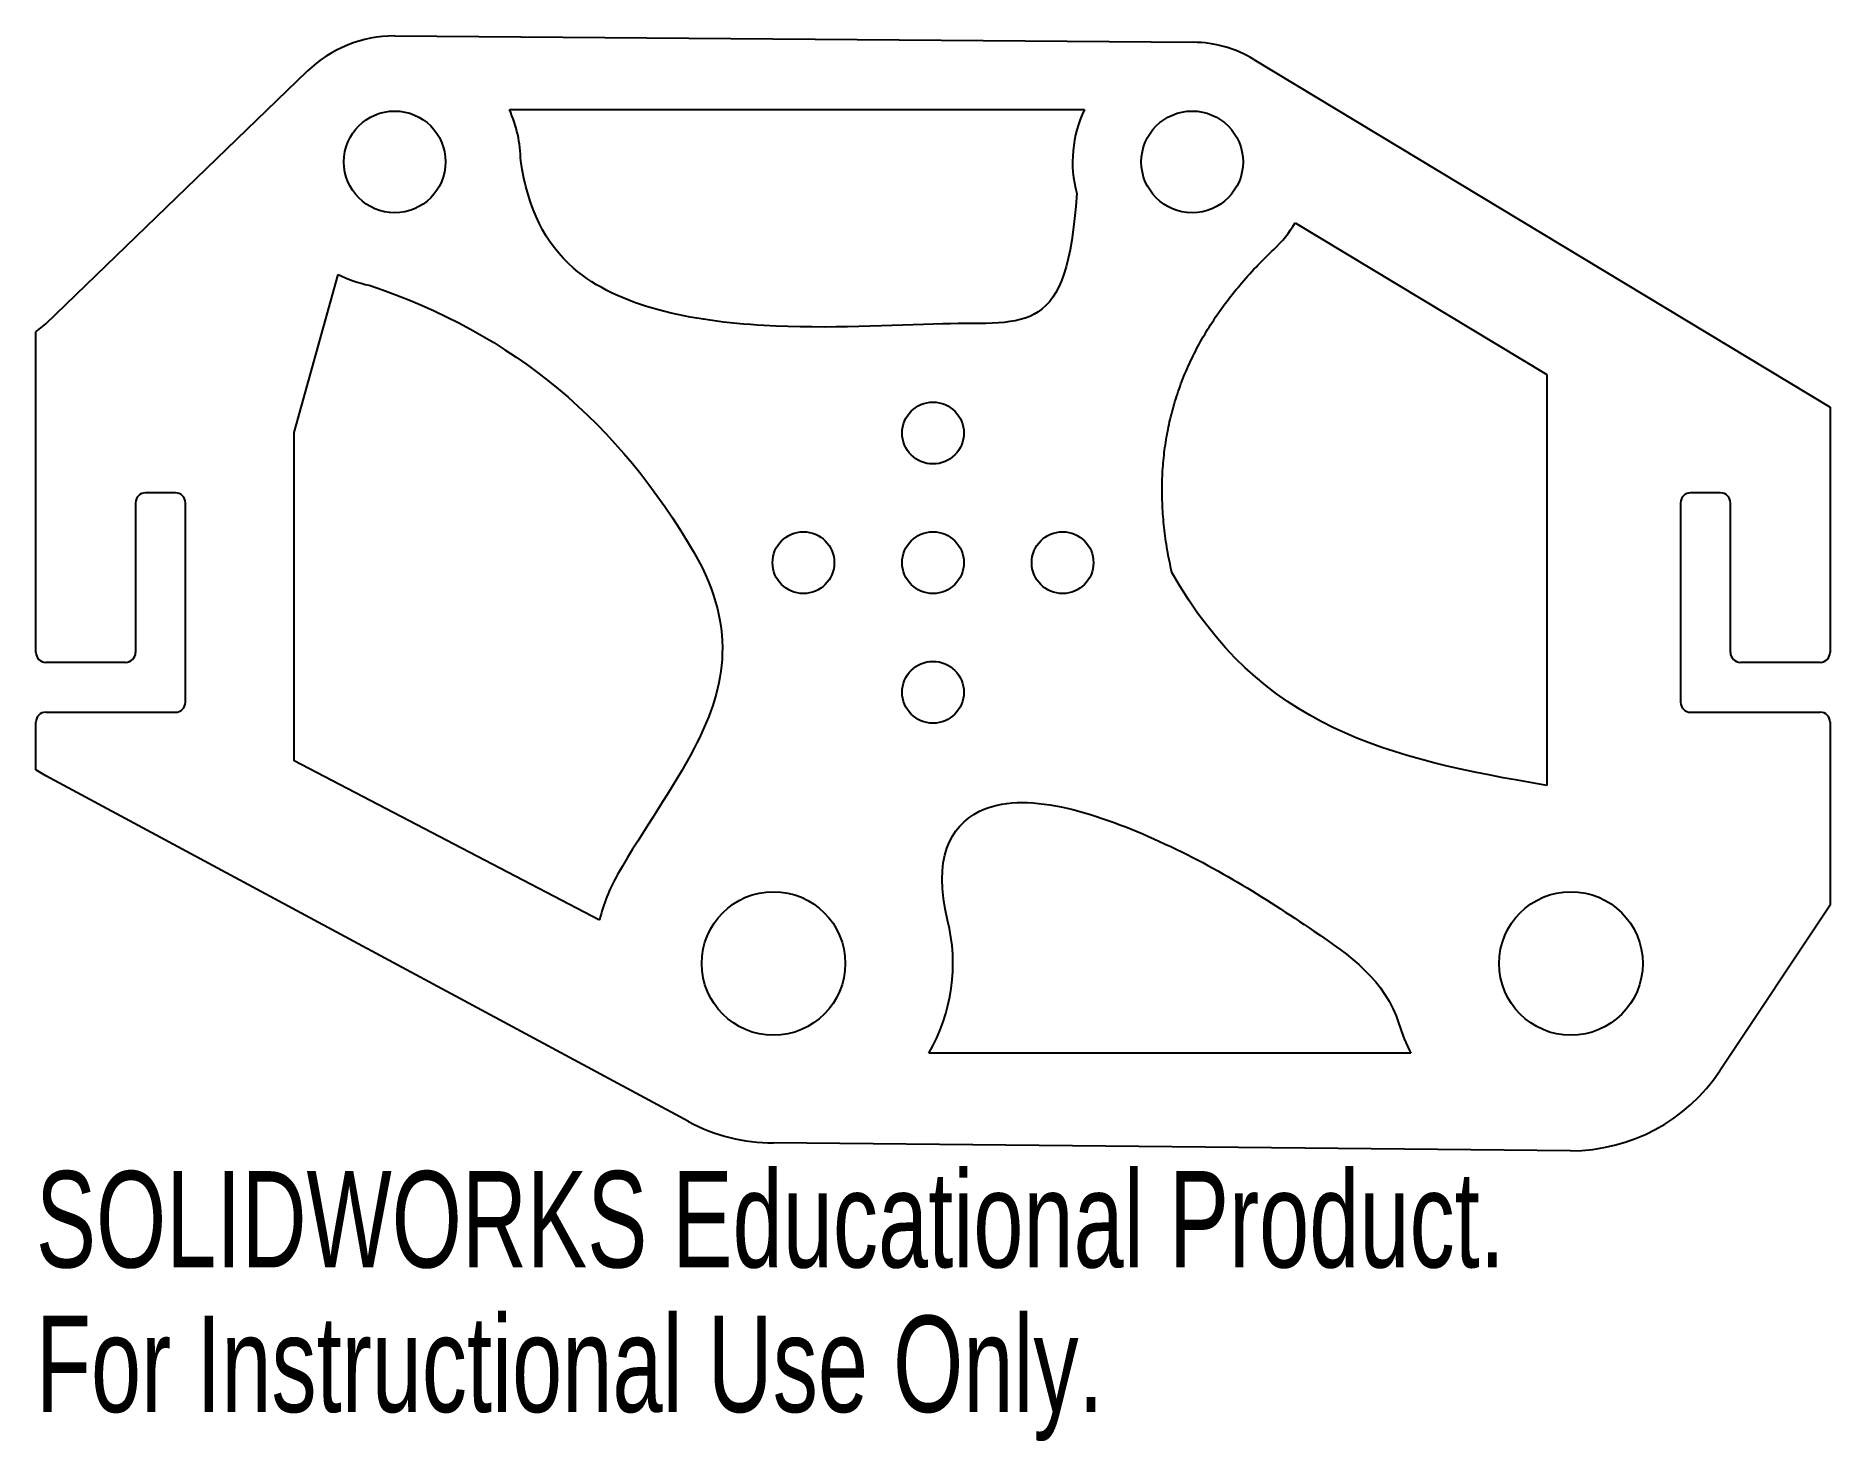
# Model space of a CAD drawing. Header units: millimetres. Extents: x -45 to 45, y -44.1 to 26.4.
import ezdxf

# ---------------------------------------------------------------- set-up
doc = ezdxf.new("R2010")
doc.units = ezdxf.units.MM
doc.styles.add('SLDTEXTSTYLE0', font='TXT', dxfattribs={"width": 0.7})

msp = doc.modelspace()

# ---------------------------------------------------------------- linework, layer by layer
at = {"color": 7, "linetype": 'Continuous', "lineweight": 25}
for p, q in [((-27, 26.419), (13.048, 26.1)), ((16.1, 25.237), (45, 7.799)), ((-44.5, 11.979), (-31.391, 24.644)), ((-21.25, 22.721), (7.603, 22.721)), ((18.167, 17.051), (30.792, 9.433)), ((-32.04, 6.527), (-29.839, 14.455)), ((-45, 11.572), (-44.5, 11.979)), ((-45, -4.5), (-45, 11.572)), ((30.792, 9.433), (30.792, -11.172)), ((45, 7.799), (45, -4.5)), ((-32.04, -9.942), (-32.04, 6.527)), ((-40, 3), (-40, -4.5)), ((-38, 3.5), (-39.5, 3.5)), ((-37.5, -7), (-37.5, 3)), ((37.5, 3), (37.5, -7)), ((39.5, 3.5), (38, 3.5)), ((40, -4.5), (40, 3)), ((-40.5, -5), (-44.5, -5)), ((44.5, -5), (40.5, -5)), ((-45, -10.392), (-45, -8)), ((-44.5, -7.5), (-38, -7.5)), ((38, -7.5), (44.5, -7.5)), ((45, -8), (45, -17.171)), ((-44.5, -10.692), (-45, -10.392)), ((-12.262, -28.027), (-44.5, -10.692)), ((-16.733, -17.922), (-32.04, -9.942)), ((45, -17.171), (39.469, -25.48)), ((23.972, -24.607), (-0.21, -24.607)), ((31.977, -29.494), (-8, -29.1))]:
    msp.add_line(p, q, dxfattribs=at)
for centre, radius in [((-27, 20.1), 2.55), ((13, 20.1), 2.55), ((0, 6.5), 1.55), ((-6.5, 0), 1.55), ((0, 0), 1.55), ((6.5, 0), 1.55), ((0, -6.5), 1.55), ((-8, -20.1), 3.6), ((32, -20.1), 3.6)]:
    msp.add_circle(centre, radius, dxfattribs=at)
for centre, radius, start, end in [((-27, 20.1), 6.319, 90, 134.01352), ((13, 20.1), 6, 58.89301, 89.54348), ((-27, 20.1), 6.319, 0.55345, 24.50916), ((13, 20.1), 6, 154.09449, 195.24278), ((13, 20.1), 6, 313.01408, 329.4543), ((-27, 20.1), 6.319, 243.29759, 258.26437), ((-39.5, 3), 0.5, 90, 180), ((-38, 3), 0.5, 0, 90), ((38, 3), 0.5, 90, 180), ((39.5, 3), 0.5, 0, 90), ((-44.5, -4.5), 0.5, 180, 270), ((-40.5, -4.5), 0.5, 270, 0), ((40.5, -4.5), 0.5, 180, 270), ((44.5, -4.5), 0.5, 270, 0), ((-38, -7), 0.5, 270, 0), ((38, -7), 0.5, 180, 270), ((-44.5, -8), 0.5, 90, 180), ((44.5, -8), 0.5, 0, 90), ((-8, -20.1), 9, 150.33783, 165.99744), ((-8, -20.1), 9, 329.94734, 14.00256), ((31.977, -20.494), 9, 197.01673, 207.19706), ((31.977, -20.494), 9, 270, 326.35256), ((-8, -20.1), 9, 241.73271, 270)]:
    msp.add_arc(centre, radius, start, end, dxfattribs=at)
for points, knots in [([(0.486, 11.978), (-2.009, 11.919), (-8.803, 11.471), (-18.077, 13.248), (-20.315, 17.739), (-20.681, 20.161)], [0, 0, 0, 0, 0.343264, 0.7246942, 0.96482, 0.96482, 0.96482, 0.96482]), ([(-11.978, 0.486), (-9.694, -3.464), (-11.187, -8.865), (-14.492, -13.314), (-15.821, -15.646)], [0, 0, 0, 0, 0.568817, 1, 1, 1, 1]), ([(0.733, -17.922), (-0.031, -14.862), (2.281, -10.601), (11.869, -13.769), (18.154, -17.77), (22.705, -20.95), (23.371, -23.128)], [0, 0, 0, 0, 0.188017, 0.482977, 0.790437, 1, 1, 1, 1])]:
    msp.add_open_spline(points, degree=3, knots=knots, dxfattribs=at)
for points, degree in [([(7.211, 18.523), (6.743, 11.306), (4.771, 12.079), (0.486, 11.978)], 3), ([(11.978, -0.486), (9.84, 8.852), (17.093, 15.713)], 2), ([(-28.285, 13.913), (-21.014, 11.509), (-15.715, 6.949), (-11.978, 0.486)], 3), ([(30.792, -11.172), (22.833, -9.825), (16.4, -8.325), (11.978, -0.486)], 3)]:
    msp.add_open_spline(points, degree=degree, dxfattribs=at)

# ---------------------------------------------------------------- texts
at = {"color": 7, "linetype": 'Continuous', "char_height": 4.83362, "attachment_point": 1, "style": 'SLDTEXTSTYLE0'}
for s, insert in [('SOLIDWORKS Educational Product.', (-45, -30.513)), ('For Instructional Use Only.', (-45, -37.764))]:
    msp.add_mtext(s, dxfattribs=dict(at, insert=insert))

doc.saveas('drawing.dxf')
